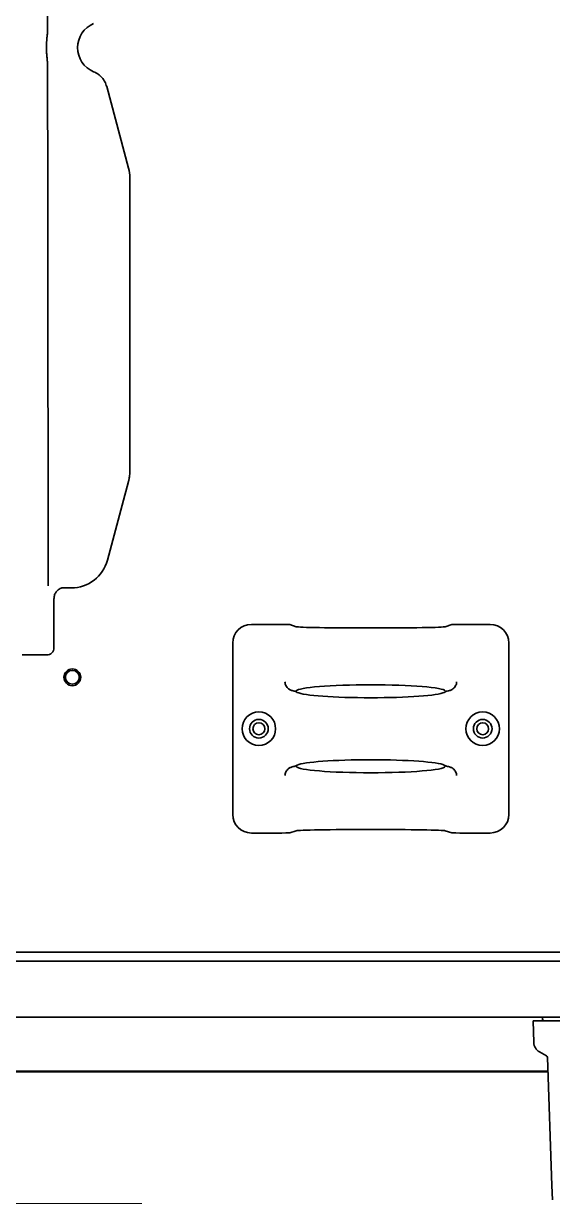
# Model space of a CAD drawing. Extents: x 6336 to 10269, y -393 to 3371.
# Drawn here: x 8710 to 8851.8, y 2530.5 to 2847.2 of the extents above; entities that cross this region are included whole.
import ezdxf

# ---------------------------------------------------------------- set-up
doc = ezdxf.new("R2010")
doc.units = 0
doc.header["$LTSCALE"] = 5
doc.layers.get('0').update_dxf_attribs({"linetype": 'CONTINUOUS', "lineweight": 0})
doc.layers.add('1', color=7, linetype='CONTINUOUS', true_color=0xffffff)

msp = doc.modelspace()

# ---------------------------------------------------------------- linework, layer by layer
at = {"color": 4}
msp.add_line((8641.67, 2530.53), (8741.67, 2530.53), dxfattribs=at)
at = {"layer": '1', "color": 7, "linetype": 'Continuous', "lineweight": 35}
for p, q in [((8732.27, 2830.28), (8738.13, 2808.41)), ((8738.47, 2805.82), (8738.47, 2726.92)), ((8738.13, 2724.31), (8736.41, 2717.9)), ((8736.41, 2717.9), (8732.46, 2703.14)), ((8722.8, 2695.73), (8720.41, 2695.73)), ((8718.15, 2679.73), (8718.15, 2692.88)), ((8777.89, 2685.93), (8771.08, 2685.93)), ((8783.1, 2685.3), (8781.38, 2685.87)), ((8824.76, 2685.87), (8823.05, 2685.3)), ((8835.07, 2685.93), (8828.26, 2685.93)), ((8766.07, 2634.92), (8766.07, 2680.93)), ((8840.07, 2634.92), (8840.07, 2680.93)), ((8709.65, 2677.73), (8716.15, 2677.73)), ((8782.77, 2667.99), (8783.38, 2667.68)), ((8783.1, 2668.08), (8782.98, 2667.88)), ((8822.77, 2667.68), (8823.38, 2667.99)), ((8823.05, 2668.08), (8823.16, 2667.88)), ((8782.77, 2647.87), (8783.38, 2648.17)), ((8783.1, 2647.77), (8782.98, 2647.97)), ((8822.77, 2648.17), (8823.38, 2647.87)), ((8823.05, 2647.77), (8823.16, 2647.97)), ((8777.89, 2629.93), (8771.08, 2629.93)), ((8783.1, 2630.56), (8781.38, 2629.98)), ((8824.76, 2629.98), (8823.05, 2630.56)), ((8835.07, 2629.93), (8828.26, 2629.93)), ((9176.07, 2597.93), (8700.37, 2597.93)), ((9142.77, 2595.53), (8700.37, 2595.53)), ((9142.77, 2580.53), (8702.42, 2580.53)), ((8846.57, 2579.53), (8848.57, 2579.53)), ((8846.57, 2579.53), (8846.78, 2573.69)), ((8848.57, 2579.53), (8906.74, 2579.53)), ((8849.06, 2580.53), (8849.08, 2579.53)), ((8849.18, 2579.53), (8849.13, 2580.53)), ((8848.27, 2571.2), (8850.17, 2570.11)), ((8850.42, 2569.69), (8851.62, 2535.32)), ((8850.54, 2566.04), (8702.42, 2566.04)), ((8850.55, 2565.83), (8702.42, 2565.83)), ((8851.62, 2535.32), (8851.75, 2531.46))]:
    msp.add_line(p, q, dxfattribs=at)
for centre, radius in [((8723.07, 2671.73), 2.25), ((8723.07, 2671.73), 1.85), ((8773.07, 2657.93), 4.5), ((8773.07, 2657.93), 2.5), ((8833.07, 2657.93), 4.5), ((8833.07, 2657.93), 2.5), ((8773.07, 2657.93), 1.6), ((8833.07, 2657.93), 1.6)]:
    msp.add_circle(centre, radius, dxfattribs=at)
for centre, radius, start, end in [((8731.47, 2840.73), 7, 112.5978, 247.4022), ((8716.15, 2679.73), 2, 270, 0), ((8849.77, 2573.8), 3, 182, 240), ((8849.92, 2569.67), 0.5, 2, 60)]:
    msp.add_arc(centre, radius, start, end, dxfattribs=at)
for centre, major_axis, ratio, start_param, end_param in [((8728.47, 2805.82), (-9.92, -1.31), 0.999845, 3.010713, 3.272472), ((8733.48, 2726.25), (-0.44, -10.02), 0.496953, 1.654986, 1.659584), ((8722.8, 2705.73), (6.09, -7.94), 0.999758, 5.628804, 6.937567), ((8771.08, 2680.93), (4.75, -1.58), 0.998478, 1.89276, 3.462643), ((8777.89, 2685.86), (3.5, 0), 0.017455, 0.05236, 1.570796), ((8828.26, 2685.86), (3.5, 0), 0.017455, 1.570796, 3.089233), ((8835.07, 2680.93), (4.75, 1.58), 0.998478, -0.32105, 1.248833), ((8803.07, 2685.32), (20, 0), 0.017455, -3.089233, -0.05236), ((8803.07, 2667.99), (20, 0), 0.087489, 0.05236, 3.089233), ((8782.61, 2670.6), (1.29, 2.16), 0.99484, -3.269542, -3.152361), ((8781.29, 2667.96), (1.5, 0), 0.087489, 0.174533, 0.565507), ((8803.07, 2667.99), (20, 0), 0.087489, -2.96706, -0.174533), ((8824.85, 2667.96), (1.5, 0), 0.087489, 2.576086, 2.96706), ((8823.54, 2670.6), (-1.29, 2.16), 0.99484, -3.130824, -3.013643), ((8782.61, 2645.25), (-1.29, 2.16), 0.99484, 0.010769, 0.127949), ((8781.29, 2647.89), (1.5, 0), 0.087489, -0.565507, -0.174533), ((8803.07, 2647.86), (20, 0), 0.087489, -3.089233, -0.05236), ((8803.07, 2647.86), (20, 0), 0.087489, 0.174533, 2.96706), ((8824.85, 2647.89), (1.5, 0), 0.087489, -2.96706, -2.576086), ((8823.54, 2645.25), (1.29, 2.16), 0.99484, -0.127949, -0.010769), ((8771.08, 2634.93), (4.75, 1.58), 0.998478, 2.820542, 4.390425), ((8835.07, 2634.93), (4.75, -1.58), 0.998478, -1.248833, 0.32105), ((8777.89, 2629.99), (3.5, 0), 0.017455, -1.570796, -0.05236), ((8803.07, 2630.54), (20, 0), 0.017455, 0.05236, 3.089233), ((8828.26, 2629.99), (3.5, 0), 0.017455, -3.089233, -1.570796)]:
    msp.add_ellipse(centre, major_axis=major_axis, ratio=ratio, start_param=start_param, end_param=end_param, dxfattribs=at)
for points, degree in [([(8716.38, 2861.11), (8716.4, 2852.96), (8716.42, 2844.65)], 2), ([(8716.43, 2836.74), (8716.59, 2704.25)], 1), ([(8716.59, 2696.25), (8716.59, 2696.25), (8716.59, 2696.29), (8716.59, 2696.41), (8716.59, 2696.61), (8716.59, 2696.88), (8716.59, 2697.23), (8716.59, 2697.63), (8716.59, 2698.1), (8716.59, 2698.63), (8716.59, 2699.21), (8716.59, 2699.84), (8716.59, 2700.51), (8716.59, 2701.21), (8716.59, 2701.94), (8716.59, 2702.7), (8716.59, 2703.47), (8716.59, 2703.99), (8716.59, 2704.25)], 3)]:
    msp.add_open_spline(points, degree=degree, dxfattribs=at)
for points, knots in [([(8716.43, 2836.74), (8716.38, 2837.07), (8716.3, 2837.73), (8716.24, 2838.39), (8716.2, 2838.88), (8716.19, 2839.05), (8716.17, 2839.38), (8716.16, 2839.54), (8716.15, 2840.04), (8716.14, 2840.37), (8716.14, 2841.36), (8716.16, 2842.02), (8716.23, 2843.01), (8716.26, 2843.34), (8716.33, 2844), (8716.37, 2844.32), (8716.42, 2844.65)], [0, 0, 0, 0, 0.125, 0.25, 0.25, 0.3125, 0.3125, 0.375, 0.375, 0.5, 0.5, 0.75, 0.75, 0.875, 0.875, 1, 1, 1, 1]), ([(8728.78, 2834.26), (8729, 2834.17), (8729.2, 2834.08), (8729.6, 2833.85), (8729.79, 2833.73), (8730.07, 2833.53), (8730.16, 2833.46), (8730.29, 2833.36), (8730.34, 2833.32), (8730.42, 2833.24), (8730.47, 2833.21), (8730.68, 2833.01), (8730.84, 2832.85), (8731.14, 2832.51), (8731.28, 2832.33), (8731.47, 2832.05), (8731.54, 2831.95), (8731.63, 2831.81), (8731.66, 2831.76), (8731.71, 2831.66), (8731.74, 2831.61), (8731.88, 2831.35), (8732.07, 2830.94), (8732.21, 2830.5), (8732.27, 2830.28)], [0, 0, 0, 0, 0.125, 0.125, 0.25, 0.25, 0.3125, 0.3125, 0.34375, 0.34375, 0.375, 0.375, 0.5, 0.5, 0.625, 0.625, 0.6875, 0.6875, 0.71875, 0.71875, 0.75, 0.75, 0.875, 1, 1, 1, 1]), ([(8738.13, 2724.31), (8738.14, 2724.34), (8738.15, 2724.36), (8738.16, 2724.42), (8738.18, 2724.5), (8738.22, 2724.68), (8738.26, 2724.84), (8738.32, 2725.16), (8738.36, 2725.37), (8738.44, 2726.01), (8738.47, 2726.44), (8738.47, 2726.88)], [0, 0, 0, 0, 0.03125, 0.03125, 0.0625, 0.125, 0.25, 0.25, 0.5, 0.5, 1, 1, 1, 1]), ([(8718.2, 2692.88), (8718.18, 2693.05), (8718.17, 2693.55), (8718.46, 2694.3), (8718.96, 2694.97), (8719.5, 2695.41), (8719.98, 2695.65), (8720.31, 2695.75), (8720.41, 2695.78), (8720.42, 2695.78)], [0, 0, 0, 0, 0.126249, 0.374116, 0.574378, 0.743392, 0.883434, 0.987442, 1, 1, 1, 1]), ([(8780.05, 2670.51), (8780.07, 2670.17), (8780.26, 2669.44), (8780.75, 2668.87), (8781.05, 2668.63)], [0, 0, 0, 0, 0.472403, 1, 1, 1, 1]), ([(8825.09, 2668.63), (8825.39, 2668.87), (8825.88, 2669.44), (8826.08, 2670.17), (8826.09, 2670.51)], [0, 0, 0, 0, 0.527598, 1, 1, 1, 1]), ([(8782.56, 2668.03), (8782.37, 2668.06), (8781.93, 2668.14), (8781.51, 2668.33), (8781.29, 2668.46)], [0, 0, 0, 0, 0.432061, 1, 1, 1, 1]), ([(8824.85, 2668.46), (8824.64, 2668.33), (8824.22, 2668.14), (8823.78, 2668.06), (8823.59, 2668.03)], [0, 0, 0, 0, 0.567938, 1, 1, 1, 1]), ([(8781.29, 2647.39), (8781.51, 2647.52), (8781.93, 2647.71), (8782.37, 2647.79), (8782.56, 2647.82)], [0, 0, 0, 0, 0.567939, 1, 1, 1, 1]), ([(8823.59, 2647.82), (8823.78, 2647.79), (8824.22, 2647.71), (8824.64, 2647.52), (8824.85, 2647.39)], [0, 0, 0, 0, 0.432061, 1, 1, 1, 1]), ([(8781.05, 2647.22), (8780.75, 2646.99), (8780.26, 2646.41), (8780.07, 2645.69), (8780.05, 2645.34)], [0, 0, 0, 0, 0.527598, 1, 1, 1, 1]), ([(8826.09, 2645.34), (8826.08, 2645.69), (8825.88, 2646.41), (8825.39, 2646.99), (8825.09, 2647.22)], [0, 0, 0, 0, 0.472403, 1, 1, 1, 1])]:
    msp.add_open_spline(points, degree=3, knots=knots, dxfattribs=at)

doc.saveas('drawing.dxf')
